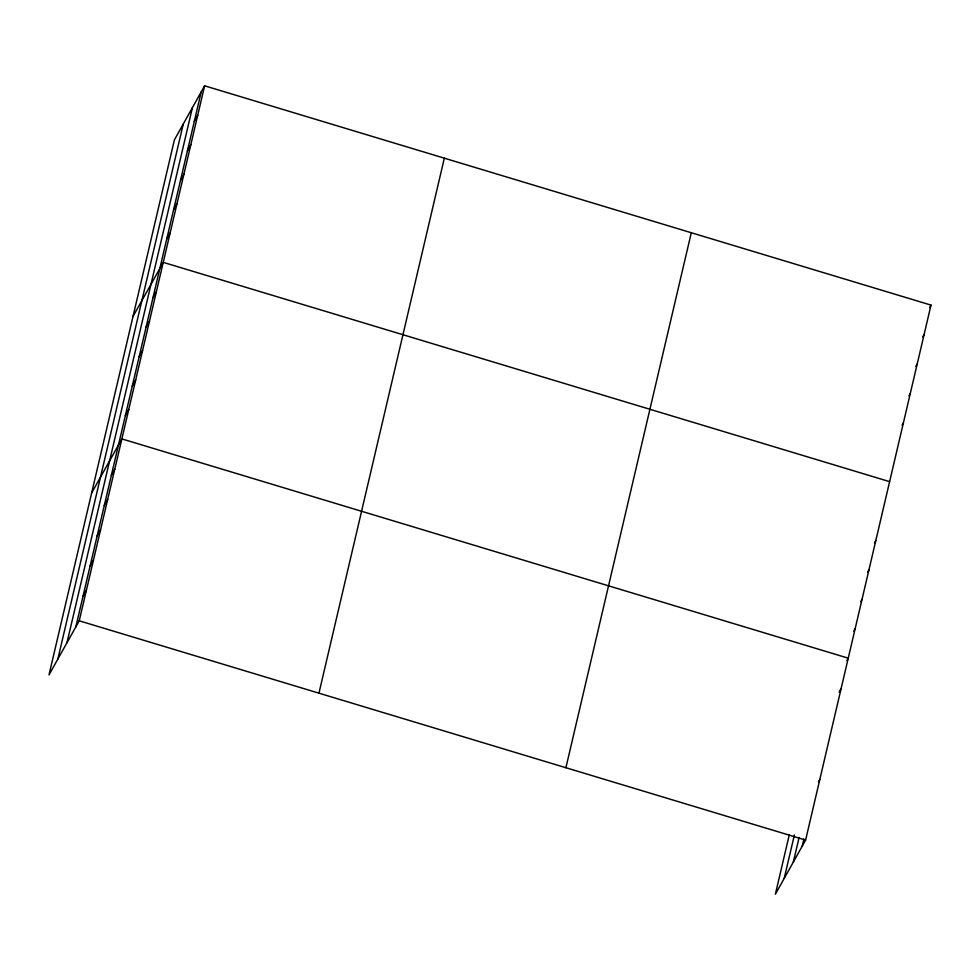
<?xml version="1.0" encoding="UTF-8"?>
<svg xmlns="http://www.w3.org/2000/svg" width="980" height="980" viewBox="0 0 980 980"><rect width="100%" height="100%" fill="white"/><g stroke="black" fill="none" stroke-linecap="round" stroke-linejoin="round"><path stroke-width="1.47" d="M57.857 659.062L183.248 124.08M66.971 642.745L192.374 107.751M75.828 626.906L201.219 91.912M204.624 85.811L174.391 139.919L49 674.902L79.233 620.806L204.624 85.811L931 305.099L805.609 840.081L775.376 894.189L789.243 834.997M318.941 693.166L444.332 158.172M565.901 767.72L691.292 232.738M784.221 878.337L794.376 835.034M793.347 862.02L799.104 837.484M802.204 846.181L803.894 838.966M194.322 121.336L197.727 115.236M187.425 150.761L190.831 144.66M180.528 180.185L183.934 174.085M173.632 209.61L177.037 203.509M166.735 239.034L170.14 232.934M133.011 316.466L163.244 262.358L889.62 481.646M152.941 297.883L156.347 291.783M146.044 327.308L149.45 321.207M139.148 356.732L142.566 350.632M132.251 386.157L135.669 380.056M125.354 415.581L128.772 409.481M91.63 493.014L121.875 438.905L848.239 658.18L846.879 660.63M111.353 475.325L114.758 469.224M104.248 505.643L107.653 499.543M97.142 535.95L100.548 529.862M90.038 566.269L93.443 560.168M82.933 596.587L86.338 590.487M929.64 307.536L931 305.099M922.744 336.961L924.103 334.523M915.847 366.385L917.207 363.948M908.95 395.81L910.31 393.372M902.053 425.234L903.413 422.797M874.466 542.932L875.826 540.482M867.57 572.357L868.929 569.907M860.673 601.781L862.033 599.331M853.776 631.206L855.136 628.756M839.088 692.162L841.134 688.499M818.459 781.893L819.819 779.455M79.233 620.806L805.609 840.081"/></g></svg>
